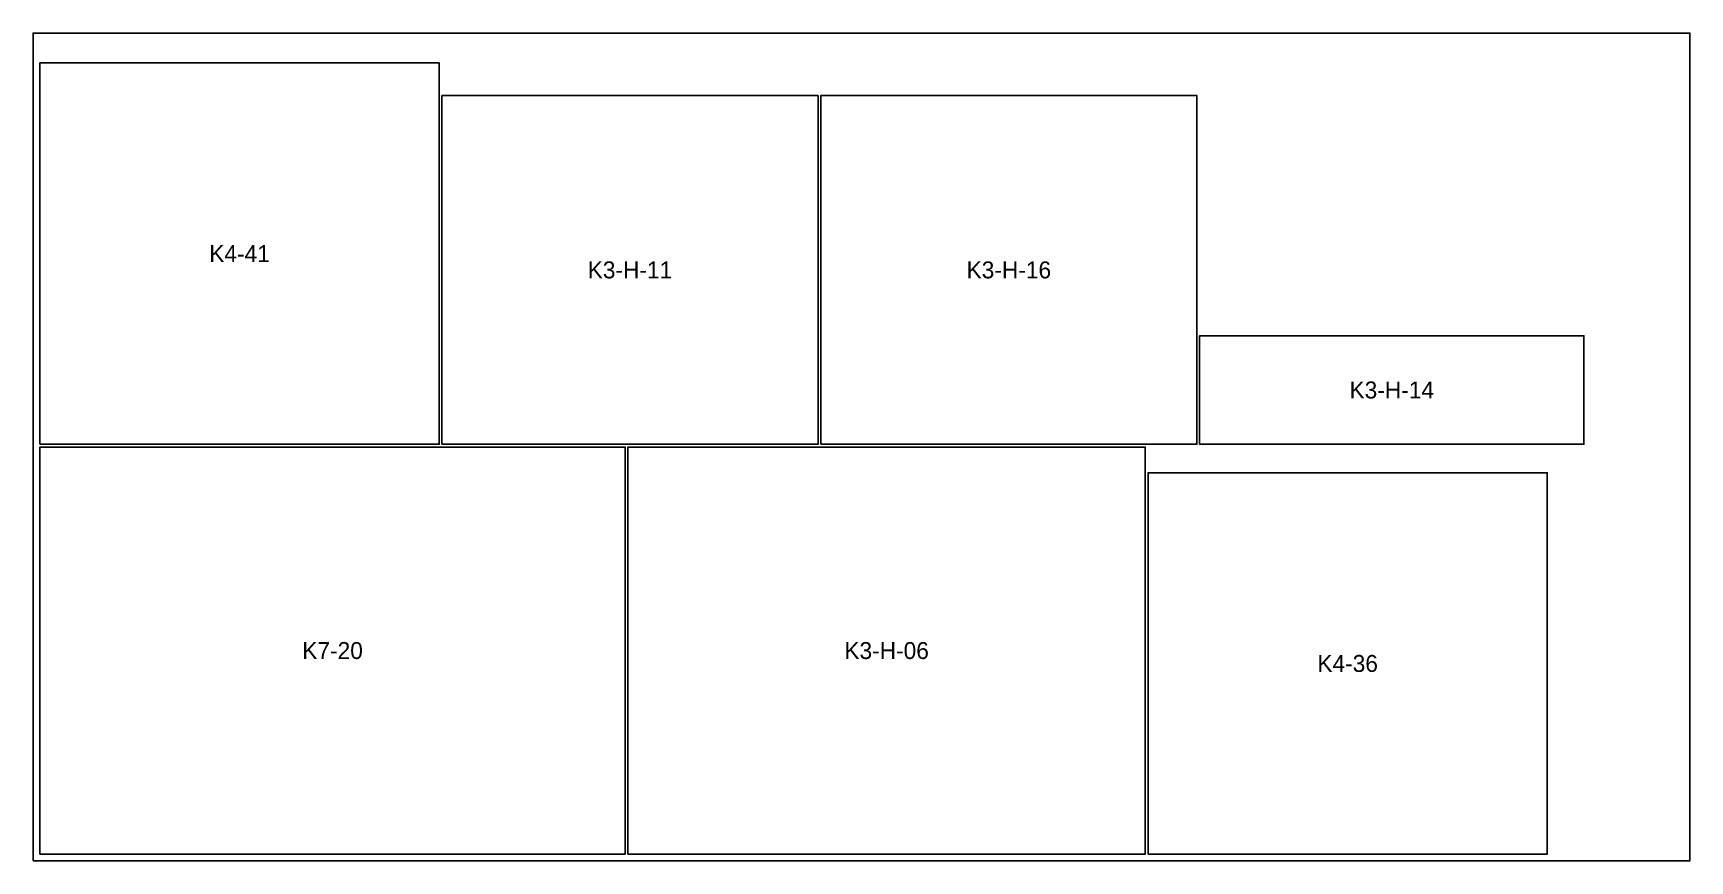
# Model space of a CAD drawing. Header units: millimetres. Extents: x 0 to 2440, y 0 to 1220.
import ezdxf
from ezdxf.enums import TextEntityAlignment as Align

# ---------------------------------------------------------------- set-up
doc = ezdxf.new("R2010")
doc.units = ezdxf.units.MM

msp = doc.modelspace()

# ---------------------------------------------------------------- linework, layer by layer
at = {"layer": 'CUT'}
for points in [[(10, 614), (598, 614), (598, 1176), (10, 1176)], [(602, 614), (1156, 614), (1156, 1128), (602, 1128)], [(1160, 614), (1714, 614), (1714, 1128), (1160, 1128)], [(1718, 614), (2284, 614), (2284, 774), (1718, 774)], [(10, 10), (872, 10), (872, 610), (10, 610)], [(876, 10), (1638, 10), (1638, 610), (876, 610)], [(1642, 10), (2230, 10), (2230, 572), (1642, 572)]]:
    msp.add_lwpolyline(points, close=True, dxfattribs=at)
at = {"layer": 'SHEET'}
msp.add_lwpolyline([(0, 0), (2440, 0), (2440, 1220), (0, 1220)], close=True, dxfattribs=at)

# ---------------------------------------------------------------- texts
at = {"layer": 'LABEL'}
for s, p in [('K4-41', (304, 895)), ('K3-H-11', (879, 871)), ('K3-H-16', (1437, 871)), ('K3-H-14', (2001, 694)), ('K7-20', (441, 310)), ('K3-H-06', (1257, 310)), ('K4-36', (1936, 291))]:
    msp.add_text(s, height=25, dxfattribs=at).set_placement(p, align=Align.MIDDLE_CENTER)

doc.saveas('drawing.dxf')
